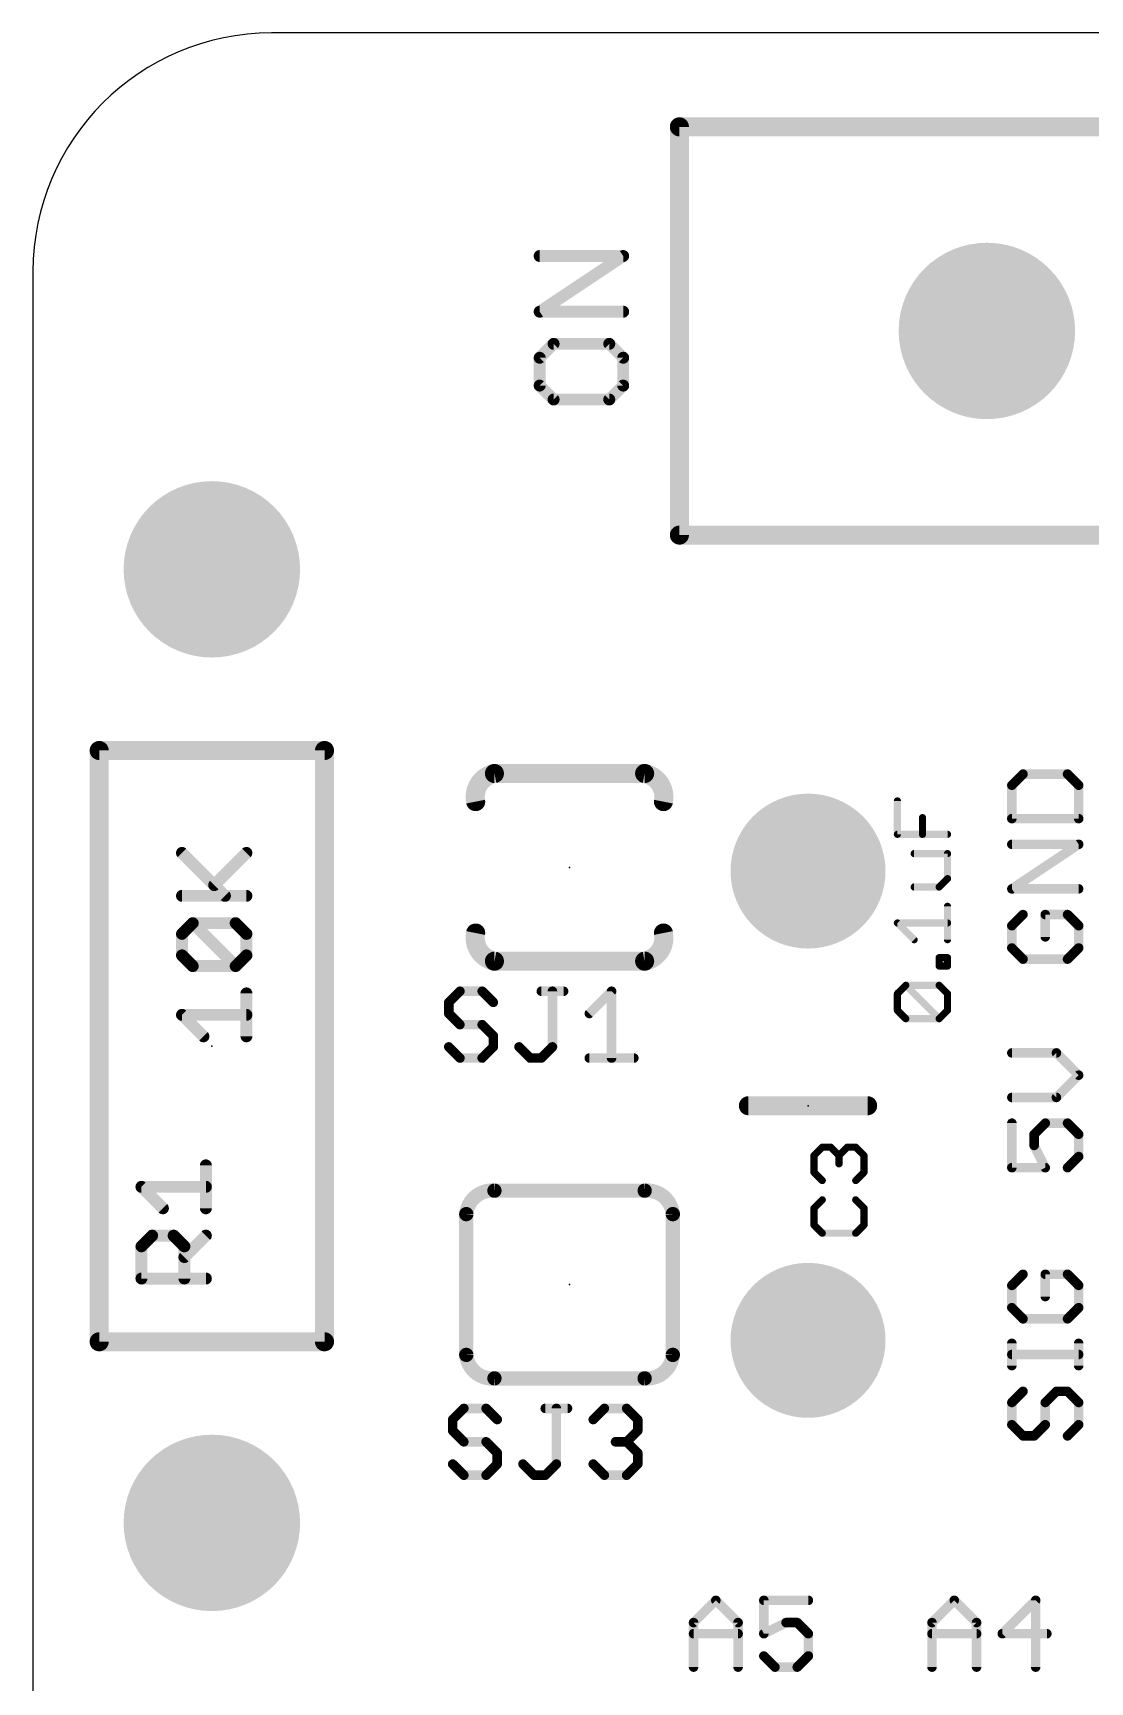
# Model space of a CAD drawing. Extents: x 0 to 3.5, y 0 to 1.5.
# Drawn here: x 0 to 0.443, y 0.808 to 1.5 of the extents above; entities that cross this region are included whole.
import ezdxf

# ---------------------------------------------------------------- set-up
doc = ezdxf.new("R2010")
doc.units = 0
for name, color, linetype in [('17', 82, 'CONTINUOUS'), ('20', 7, 'CONTINUOUS'), ('21', 253, 'CONTINUOUS'), ('23', 7, 'CONTINUOUS'), ('25', 253, 'CONTINUOUS'), ('27', 253, 'CONTINUOUS')]:
    doc.layers.add(name, color=color, linetype=linetype)

# ---------------------------------------------------------------- blocks, each defined once
blk = doc.blocks.new('ROUNDP')
at = {"const_width": 0.5}
blk.add_lwpolyline([(0, -0.25, 1), (0, 0.25, 1), (0, -0.25)], format="xyb", dxfattribs=at)

msp = doc.modelspace()

# ---------------------------------------------------------------- linework, layer by layer
at = {"layer": '20'}
for p, q in [((3.4, 1.5), (0.1, 1.5)), ((0, 1.4), (0, 0.1))]:
    msp.add_line(p, q, dxfattribs=at)
msp.add_arc((0.1, 1.4), 0.1, 90, 180, dxfattribs=at)
at = {"layer": '21'}
for points, const_width in [([(0.728937, 1.46063), (0.271063, 1.46063)], 0.008), ([(0.271063, 1.46063), (0.271063, 1.28937)], 0.008), ([(0.21247, 1.383081), (0.2475, 1.406435)], 0.005), ([(0.2475, 1.406435), (0.21247, 1.406435)], 0.005), ([(0.2475, 1.383081), (0.21247, 1.383081)], 0.005), ([(0.218308, 1.369603), (0.21247, 1.363765)], 0.005), ([(0.241662, 1.369603), (0.218308, 1.369603)], 0.005), ([(0.2475, 1.363765), (0.241662, 1.369603)], 0.005), ([(0.21247, 1.363765), (0.21247, 1.352088)], 0.005), ([(0.2475, 1.352088), (0.2475, 1.363765)], 0.005), ([(0.21247, 1.352088), (0.218308, 1.34625)], 0.005), ([(0.241662, 1.34625), (0.2475, 1.352088)], 0.005), ([(0.218308, 1.34625), (0.241662, 1.34625)], 0.005), ([(0.271063, 1.28937), (0.728937, 1.28937)], 0.008), ([(0.027756, 1.199016), (0.122244, 1.199016)], 0.008), ([(0.027756, 0.950984), (0.027756, 1.199016)], 0.008), ([(0.122244, 1.199016), (0.122244, 0.950984)], 0.008), ([(0.193504, 1.18937), (0.256496, 1.18937)], 0.008), ([(0.080492, 1.138035), (0.062477, 1.15605)], 0.005), ([(0.075989, 1.142539), (0.0895, 1.15605)], 0.005), ([(0.062477, 1.138035), (0.0895, 1.138035)], 0.005), ([(0.062477, 1.122081), (0.066981, 1.126585)], 0.005), ([(0.066981, 1.126585), (0.084996, 1.126585)], 0.005), ([(0.084996, 1.10857), (0.066981, 1.126585)], 0.005), ([(0.084996, 1.126585), (0.0895, 1.122081)], 0.005), ([(0.062477, 1.113073), (0.062477, 1.122081)], 0.005), ([(0.0895, 1.122081), (0.0895, 1.113073)], 0.005), ([(0.066981, 1.10857), (0.062477, 1.113073)], 0.005), ([(0.0895, 1.113073), (0.084996, 1.10857)], 0.005), ([(0.256496, 1.11063), (0.193504, 1.11063)], 0.008), ([(0.084996, 1.10857), (0.066981, 1.10857)], 0.005), ([(0.0895, 1.079104), (0.0895, 1.09712)], 0.005), ([(0.071485, 1.079104), (0.062477, 1.088112)], 0.005), ([(0.062477, 1.088112), (0.0895, 1.088112)], 0.005), ([(0.35, 1.05), (0.3, 1.05)], 0.008), ([(0.193504, 1.01437), (0.256496, 1.01437)], 0.006), ([(0.181693, 0.945472), (0.181693, 1.004528)], 0.006), ([(0.268307, 0.945472), (0.268307, 1.004528)], 0.006), ([(0.122244, 0.950984), (0.027756, 0.950984)], 0.008), ([(0.256496, 0.93563), (0.193504, 0.93563)], 0.006), ([(0.277, 0.833183), (0.286341, 0.842524)], 0.004), ([(0.286341, 0.842524), (0.295683, 0.833183)], 0.004), ([(0.325148, 0.842524), (0.306465, 0.842524)], 0.004), ([(0.306465, 0.842524), (0.306465, 0.828512)], 0.004), ([(0.377, 0.833183), (0.386341, 0.842524)], 0.004), ([(0.386341, 0.842524), (0.395683, 0.833183)], 0.004), ([(0.420477, 0.842524), (0.406465, 0.828512)], 0.004), ([(0.420477, 0.8145), (0.420477, 0.842524)], 0.004), ([(0.277, 0.8145), (0.277, 0.833183)], 0.004), ([(0.277, 0.828512), (0.295683, 0.828512)], 0.004), ([(0.295683, 0.833183), (0.295683, 0.8145)], 0.004), ([(0.306465, 0.828512), (0.315806, 0.833183)], 0.004), ([(0.315806, 0.833183), (0.320477, 0.833183)], 0.004), ([(0.320477, 0.833183), (0.325148, 0.828512)], 0.004), ([(0.325148, 0.828512), (0.325148, 0.819171)], 0.004), ([(0.377, 0.8145), (0.377, 0.833183)], 0.004), ([(0.377, 0.828512), (0.395683, 0.828512)], 0.004), ([(0.395683, 0.833183), (0.395683, 0.8145)], 0.004), ([(0.406465, 0.828512), (0.425148, 0.828512)], 0.004), ([(0.311136, 0.8145), (0.306465, 0.819171)], 0.004), ([(0.320477, 0.8145), (0.311136, 0.8145)], 0.004), ([(0.325148, 0.819171), (0.320477, 0.8145)], 0.004)]:
    msp.add_lwpolyline(points, dxfattribs=dict(at, const_width=const_width))
for points, const_width in [([(0.271063, 1.46263, 1), (0.271063, 1.45863)], 0.004), ([(0.273063, 1.46063, 1), (0.269063, 1.46063)], 0.004), ([(0.21247, 1.407685, 1), (0.21247, 1.405185)], 0.0025), ([(0.248193, 1.405395, 1), (0.246807, 1.407475)], 0.0025), ([(0.2475, 1.405185, 1), (0.2475, 1.407685)], 0.0025), ([(0.21247, 1.384331, 1), (0.21247, 1.381831)], 0.0025), ([(0.211777, 1.384122, 1), (0.213163, 1.382041)], 0.0025), ([(0.2475, 1.381831, 1), (0.2475, 1.384331)], 0.0025), ([(0.218308, 1.370853, 1), (0.218308, 1.368353)], 0.0025), ([(0.219192, 1.368719, 1), (0.217425, 1.370487)], 0.0025), ([(0.242546, 1.370487, 1), (0.240778, 1.368719)], 0.0025), ([(0.241662, 1.368353, 1), (0.241662, 1.370853)], 0.0025), ([(0.21372, 1.363765, 1), (0.21122, 1.363765)], 0.0025), ([(0.211586, 1.364649, 1), (0.213354, 1.362881)], 0.0025), ([(0.24875, 1.363765, 1), (0.24625, 1.363765)], 0.0025), ([(0.246616, 1.362881, 1), (0.248384, 1.364649)], 0.0025), ([(0.213354, 1.352972, 1), (0.211586, 1.351204)], 0.0025), ([(0.21122, 1.352088, 1), (0.21372, 1.352088)], 0.0025), ([(0.24625, 1.352088, 1), (0.24875, 1.352088)], 0.0025), ([(0.248384, 1.351204, 1), (0.246616, 1.352972)], 0.0025), ([(0.218308, 1.3475, 1), (0.218308, 1.345)], 0.0025), ([(0.217425, 1.345366, 1), (0.219192, 1.347134)], 0.0025), ([(0.240778, 1.347134, 1), (0.242546, 1.345366)], 0.0025), ([(0.241662, 1.345, 1), (0.241662, 1.3475)], 0.0025), ([(0.271063, 1.29137, 1), (0.271063, 1.28737)], 0.004), ([(0.269063, 1.28937, 1), (0.273063, 1.28937)], 0.004), ([(0.027756, 1.201016, 1), (0.027756, 1.197016)], 0.004), ([(0.029756, 1.199016, 1), (0.025756, 1.199016)], 0.004), ([(0.124244, 1.199016, 1), (0.120244, 1.199016)], 0.004), ([(0.122244, 1.197016, 1), (0.122244, 1.201016)], 0.004), ([(0.193504, 1.18937, 0.414214), (0.18563, 1.177559)], 0.008), ([(0.193504, 1.19137, 1), (0.193504, 1.18737)], 0.004), ([(0.193896, 1.187409, 1), (0.193112, 1.191331)], 0.004), ([(0.26437, 1.177559, 0.414214), (0.256496, 1.18937)], 0.008), ([(0.256888, 1.191331, 1), (0.256104, 1.187409)], 0.004), ([(0.256496, 1.18737, 1), (0.256496, 1.19137)], 0.004), ([(0.183669, 1.177167, 1), (0.187591, 1.177951)], 0.004), ([(0.262409, 1.177951, 1), (0.266331, 1.177167)], 0.004), ([(0.063361, 1.156934, 1), (0.061593, 1.155166)], 0.0025), ([(0.090384, 1.155166, 1), (0.088616, 1.156934)], 0.0025), ([(0.075105, 1.143423, 1), (0.076872, 1.141655)], 0.0025), ([(0.062477, 1.139285, 1), (0.062477, 1.136785)], 0.0025), ([(0.079608, 1.137151, 1), (0.081376, 1.138919)], 0.0025), ([(0.0895, 1.136785, 1), (0.0895, 1.139285)], 0.0025), ([(0.066981, 1.127835, 1), (0.066981, 1.125335)], 0.0025), ([(0.067865, 1.127469, 1), (0.066097, 1.125701)], 0.0025), ([(0.067865, 1.125701, 1), (0.066097, 1.127469)], 0.0025), ([(0.08588, 1.127469, 1), (0.084112, 1.125701)], 0.0025), ([(0.084996, 1.125335, 1), (0.084996, 1.127835)], 0.0025), ([(0.063727, 1.122081, 1), (0.061227, 1.122081)], 0.0025), ([(0.061593, 1.122965, 1), (0.063361, 1.121197)], 0.0025), ([(0.09075, 1.122081, 1), (0.08825, 1.122081)], 0.0025), ([(0.088616, 1.121197, 1), (0.090384, 1.122965)], 0.0025), ([(0.18563, 1.122441, 0.414214), (0.193504, 1.11063)], 0.008), ([(0.187591, 1.122049, 1), (0.183669, 1.122833)], 0.004), ([(0.256496, 1.11063, 0.414214), (0.26437, 1.122441)], 0.008), ([(0.266331, 1.122833, 1), (0.262409, 1.122049)], 0.004), ([(0.063361, 1.113957, 1), (0.061593, 1.11219)], 0.0025), ([(0.061227, 1.113073, 1), (0.063727, 1.113073)], 0.0025), ([(0.08825, 1.113073, 1), (0.09075, 1.113073)], 0.0025), ([(0.090384, 1.11219, 1), (0.088616, 1.113957)], 0.0025), ([(0.193504, 1.11263, 1), (0.193504, 1.10863)], 0.004), ([(0.193112, 1.108669, 1), (0.193896, 1.112591)], 0.004), ([(0.256104, 1.112591, 1), (0.256888, 1.108669)], 0.004), ([(0.256496, 1.10863, 1), (0.256496, 1.11263)], 0.004), ([(0.066981, 1.10982, 1), (0.066981, 1.10732)], 0.0025), ([(0.066097, 1.107686, 1), (0.067865, 1.109454)], 0.0025), ([(0.084112, 1.109454, 1), (0.08588, 1.107686)], 0.0025), ([(0.084112, 1.107686, 1), (0.08588, 1.109454)], 0.0025), ([(0.084996, 1.10732, 1), (0.084996, 1.10982)], 0.0025), ([(0.09075, 1.09712, 1), (0.08825, 1.09712)], 0.0025), ([(0.063361, 1.088996, 1), (0.061593, 1.087228)], 0.0025), ([(0.062477, 1.089362, 1), (0.062477, 1.086862)], 0.0025), ([(0.0895, 1.086862, 1), (0.0895, 1.089362)], 0.0025), ([(0.070601, 1.078221, 1), (0.072369, 1.079988)], 0.0025), ([(0.08825, 1.079104, 1), (0.09075, 1.079104)], 0.0025), ([(0.3, 1.052, 1), (0.3, 1.048)], 0.004), ([(0.35, 1.048, 1), (0.35, 1.052)], 0.004), ([(0.193504, 1.01437, 0.414214), (0.181693, 1.004528)], 0.006), ([(0.193504, 1.01587, 1), (0.193504, 1.01287)], 0.003), ([(0.193368, 1.012876, 1), (0.19364, 1.015864)], 0.003), ([(0.268307, 1.004528, 0.414214), (0.256496, 1.01437)], 0.006), ([(0.25636, 1.015864, 1), (0.256632, 1.012876)], 0.003), ([(0.256496, 1.01287, 1), (0.256496, 1.01587)], 0.003), ([(0.183193, 1.004528, 1), (0.180193, 1.004528)], 0.003), ([(0.180199, 1.004663, 1), (0.183187, 1.004392)], 0.003), ([(0.269807, 1.004528, 1), (0.266807, 1.004528)], 0.003), ([(0.266813, 1.004392, 1), (0.269801, 1.004663)], 0.003), ([(0.027756, 0.952984, 1), (0.027756, 0.948984)], 0.004), ([(0.122244, 0.948984, 1), (0.122244, 0.952984)], 0.004), ([(0.025756, 0.950984, 1), (0.029756, 0.950984)], 0.004), ([(0.120244, 0.950984, 1), (0.124244, 0.950984)], 0.004), ([(0.183187, 0.945607, 1), (0.180199, 0.945338)], 0.003), ([(0.181693, 0.945472, 0.4148), (0.193504, 0.93563)], 0.006), ([(0.256496, 0.93563, 0.414214), (0.268307, 0.945472)], 0.006), ([(0.269801, 0.945337, 1), (0.266813, 0.945608)], 0.003), ([(0.180193, 0.945472, 1), (0.183193, 0.945472)], 0.003), ([(0.266807, 0.945472, 1), (0.269807, 0.945472)], 0.003), ([(0.193504, 0.93713, 1), (0.193504, 0.93413)], 0.003), ([(0.193641, 0.934136, 1), (0.193367, 0.937124)], 0.003), ([(0.256632, 0.937124, 1), (0.25636, 0.934136)], 0.003), ([(0.256496, 0.93413, 1), (0.256496, 0.93713)], 0.003), ([(0.287048, 0.843231, 1), (0.285634, 0.841817)], 0.002), ([(0.287048, 0.841817, 1), (0.285634, 0.843231)], 0.002), ([(0.306465, 0.843524, 1), (0.306465, 0.841524)], 0.002), ([(0.307465, 0.842524, 1), (0.305465, 0.842524)], 0.002), ([(0.325148, 0.841524, 1), (0.325148, 0.843524)], 0.002), ([(0.387048, 0.843231, 1), (0.385634, 0.841817)], 0.002), ([(0.387048, 0.841817, 1), (0.385634, 0.843231)], 0.002), ([(0.421477, 0.842524, 1), (0.419477, 0.842524)], 0.002), ([(0.421184, 0.841817, 1), (0.41977, 0.843231)], 0.002), ([(0.278, 0.833183, 1), (0.276, 0.833183)], 0.002), ([(0.276293, 0.83389, 1), (0.277707, 0.832475)], 0.002), ([(0.277, 0.829512, 1), (0.277, 0.827512)], 0.002), ([(0.296683, 0.833183, 1), (0.294683, 0.833183)], 0.002), ([(0.294975, 0.832475, 1), (0.29639, 0.83389)], 0.002), ([(0.295683, 0.827512, 1), (0.295683, 0.829512)], 0.002), ([(0.306018, 0.829406, 1), (0.306912, 0.827618)], 0.002), ([(0.315806, 0.834183, 1), (0.315806, 0.832183)], 0.002), ([(0.316254, 0.832288, 1), (0.315359, 0.834077)], 0.002), ([(0.321184, 0.83389, 1), (0.31977, 0.832475)], 0.002), ([(0.320477, 0.832183, 1), (0.320477, 0.834183)], 0.002), ([(0.326148, 0.828512, 1), (0.324148, 0.828512)], 0.002), ([(0.324441, 0.827805, 1), (0.325855, 0.829219)], 0.002), ([(0.378, 0.833183, 1), (0.376, 0.833183)], 0.002), ([(0.376293, 0.83389, 1), (0.377707, 0.832475)], 0.002), ([(0.377, 0.829512, 1), (0.377, 0.827512)], 0.002), ([(0.396683, 0.833183, 1), (0.394683, 0.833183)], 0.002), ([(0.394975, 0.832475, 1), (0.39639, 0.83389)], 0.002), ([(0.395683, 0.827512, 1), (0.395683, 0.829512)], 0.002), ([(0.406465, 0.829512, 1), (0.406465, 0.827512)], 0.002), ([(0.405758, 0.829219, 1), (0.407172, 0.827805)], 0.002), ([(0.425148, 0.827512, 1), (0.425148, 0.829512)], 0.002), ([(0.305465, 0.828512, 1), (0.307465, 0.828512)], 0.002), ([(0.307172, 0.819878, 1), (0.305758, 0.818464)], 0.002), ([(0.311136, 0.8155, 1), (0.311136, 0.8135)], 0.002), ([(0.320477, 0.8135, 1), (0.320477, 0.8155)], 0.002), ([(0.324148, 0.819171, 1), (0.326148, 0.819171)], 0.002), ([(0.325855, 0.818464, 1), (0.324441, 0.819878)], 0.002), ([(0.276, 0.8145, 1), (0.278, 0.8145)], 0.002), ([(0.294683, 0.8145, 1), (0.296683, 0.8145)], 0.002), ([(0.310429, 0.813793, 1), (0.311843, 0.815207)], 0.002), ([(0.31977, 0.815207, 1), (0.321184, 0.813793)], 0.002), ([(0.376, 0.8145, 1), (0.378, 0.8145)], 0.002), ([(0.394683, 0.8145, 1), (0.396683, 0.8145)], 0.002), ([(0.419477, 0.8145, 1), (0.421477, 0.8145)], 0.002)]:
    msp.add_lwpolyline(points, format="xyb", dxfattribs=dict(at, const_width=const_width))
at = {"layer": '23'}
for p in [(0.225, 1.15), (0.075, 1.075), (0.325, 1.05), (0.225, 0.975)]:
    msp.add_point(p, dxfattribs=at)
at = {"layer": '25'}
for points, const_width in [([(0.415147, 1.189113), (0.410476, 1.184442)], 0.004), ([(0.433829, 1.189113), (0.415147, 1.189113)], 0.004), ([(0.4385, 1.184442), (0.433829, 1.189113)], 0.004), ([(0.410476, 1.184442), (0.410476, 1.17043)], 0.004), ([(0.4385, 1.17043), (0.4385, 1.184442)], 0.004), ([(0.410476, 1.17043), (0.4385, 1.17043)], 0.004), ([(0.410476, 1.140965), (0.4385, 1.159648)], 0.004), ([(0.4385, 1.159648), (0.410476, 1.159648)], 0.004), ([(0.4385, 1.140965), (0.410476, 1.140965)], 0.004), ([(0.415147, 1.130183), (0.410476, 1.125512)], 0.004), ([(0.433829, 1.130183), (0.424488, 1.130183)], 0.004), ([(0.424488, 1.130183), (0.424488, 1.120841)], 0.004), ([(0.4385, 1.125512), (0.433829, 1.130183)], 0.004), ([(0.410476, 1.125512), (0.410476, 1.116171)], 0.004), ([(0.4385, 1.116171), (0.4385, 1.125512)], 0.004), ([(0.410476, 1.116171), (0.415147, 1.1115)], 0.004), ([(0.433829, 1.1115), (0.4385, 1.116171)], 0.004), ([(0.415147, 1.1115), (0.433829, 1.1115)], 0.004), ([(0.179023, 1.098024), (0.174352, 1.093353)], 0.004), ([(0.188364, 1.098024), (0.179023, 1.098024)], 0.004), ([(0.193035, 1.093353), (0.188364, 1.098024)], 0.004), ([(0.213159, 1.098024), (0.2225, 1.098024)], 0.004), ([(0.21783, 1.074671), (0.21783, 1.098024)], 0.004), ([(0.233283, 1.088683), (0.242624, 1.098024)], 0.004), ([(0.242624, 1.098024), (0.242624, 1.07)], 0.004), ([(0.174352, 1.093353), (0.174352, 1.088683)], 0.004), ([(0.174352, 1.088683), (0.179023, 1.084012)], 0.004), ([(0.179023, 1.084012), (0.188364, 1.084012)], 0.004), ([(0.188364, 1.084012), (0.193035, 1.079341)], 0.004), ([(0.193035, 1.079341), (0.193035, 1.074671)], 0.004), ([(0.179023, 1.07), (0.174352, 1.074671)], 0.004), ([(0.193035, 1.074671), (0.188364, 1.07)], 0.004), ([(0.203818, 1.074671), (0.208488, 1.07)], 0.004), ([(0.213159, 1.07), (0.21783, 1.074671)], 0.004), ([(0.429159, 1.072148), (0.410476, 1.072148)], 0.004), ([(0.4385, 1.062806), (0.429159, 1.072148)], 0.004), ([(0.188364, 1.07), (0.179023, 1.07)], 0.004), ([(0.208488, 1.07), (0.213159, 1.07)], 0.004), ([(0.233283, 1.07), (0.251965, 1.07)], 0.004), ([(0.429159, 1.053465), (0.4385, 1.062806)], 0.004), ([(0.410476, 1.053465), (0.429159, 1.053465)], 0.004), ([(0.410476, 1.042683), (0.410476, 1.024)], 0.004), ([(0.419817, 1.038012), (0.424488, 1.042683)], 0.004), ([(0.424488, 1.042683), (0.433829, 1.042683)], 0.004), ([(0.433829, 1.042683), (0.4385, 1.038012)], 0.004), ([(0.419817, 1.033341), (0.419817, 1.038012)], 0.004), ([(0.4385, 1.038012), (0.4385, 1.028671)], 0.004), ([(0.327482, 1.029108), (0.330985, 1.032611)], 0.003), ([(0.330985, 1.032611), (0.334488, 1.032611)], 0.003), ([(0.334488, 1.032611), (0.337991, 1.029108)], 0.003), ([(0.337991, 1.029108), (0.341494, 1.032611)], 0.003), ([(0.341494, 1.032611), (0.344997, 1.032611)], 0.003), ([(0.344997, 1.032611), (0.3485, 1.029108)], 0.003), ([(0.424488, 1.024), (0.419817, 1.033341)], 0.004), ([(0.0725, 1.006965), (0.0725, 1.024981)], 0.005), ([(0.327482, 1.022102), (0.327482, 1.029108)], 0.003), ([(0.337991, 1.029108), (0.337991, 1.025605)], 0.003), ([(0.3485, 1.029108), (0.3485, 1.022102)], 0.003), ([(0.410476, 1.024), (0.424488, 1.024)], 0.004), ([(0.4385, 1.028671), (0.433829, 1.024)], 0.004), ([(0.054485, 1.006965), (0.045477, 1.015973)], 0.005), ([(0.045477, 1.015973), (0.0725, 1.015973)], 0.005), ([(0.330985, 1.018599), (0.327482, 1.022102)], 0.003), ([(0.3485, 1.022102), (0.344997, 1.018599)], 0.003), ([(0.330985, 1.010512), (0.327482, 1.007009)], 0.003), ([(0.3485, 1.007009), (0.344997, 1.010512)], 0.003), ([(0.327482, 1.007009), (0.327482, 1.000003)], 0.003), ([(0.3485, 1.000003), (0.3485, 1.007009)], 0.003), ([(0.045477, 0.991011), (0.049981, 0.995515)], 0.005), ([(0.049981, 0.995515), (0.058989, 0.995515)], 0.005), ([(0.058989, 0.995515), (0.063492, 0.991011)], 0.005), ([(0.063492, 0.986508), (0.0725, 0.995515)], 0.005), ([(0.327482, 1.000003), (0.330985, 0.9965)], 0.003), ([(0.330985, 0.9965), (0.344997, 0.9965)], 0.003), ([(0.344997, 0.9965), (0.3485, 1.000003)], 0.003), ([(0.045477, 0.9775), (0.045477, 0.991011)], 0.005), ([(0.063492, 0.991011), (0.063492, 0.9775)], 0.005), ([(0.0725, 0.9775), (0.045477, 0.9775)], 0.005), ([(0.415147, 0.979291), (0.410476, 0.974621)], 0.004), ([(0.410476, 0.974621), (0.410476, 0.965279)], 0.004), ([(0.433829, 0.979291), (0.424488, 0.979291)], 0.004), ([(0.424488, 0.979291), (0.424488, 0.96995)], 0.004), ([(0.4385, 0.974621), (0.433829, 0.979291)], 0.004), ([(0.4385, 0.965279), (0.4385, 0.974621)], 0.004), ([(0.410476, 0.965279), (0.415147, 0.960609)], 0.004), ([(0.415147, 0.960609), (0.433829, 0.960609)], 0.004), ([(0.433829, 0.960609), (0.4385, 0.965279)], 0.004), ([(0.410476, 0.940965), (0.410476, 0.950306)], 0.004), ([(0.4385, 0.940965), (0.4385, 0.950306)], 0.004), ([(0.4385, 0.945636), (0.410476, 0.945636)], 0.004), ([(0.415147, 0.930183), (0.410476, 0.925512)], 0.004), ([(0.410476, 0.925512), (0.410476, 0.916171)], 0.004), ([(0.424488, 0.925512), (0.429159, 0.930183)], 0.004), ([(0.424488, 0.916171), (0.424488, 0.925512)], 0.004), ([(0.429159, 0.930183), (0.433829, 0.930183)], 0.004), ([(0.433829, 0.930183), (0.4385, 0.925512)], 0.004), ([(0.4385, 0.925512), (0.4385, 0.916171)], 0.004), ([(0.180669, 0.923024), (0.175998, 0.918353)], 0.004), ([(0.175998, 0.918353), (0.175998, 0.913683)], 0.004), ([(0.19001, 0.923024), (0.180669, 0.923024)], 0.004), ([(0.194681, 0.918353), (0.19001, 0.923024)], 0.004), ([(0.214805, 0.923024), (0.224146, 0.923024)], 0.004), ([(0.219475, 0.899671), (0.219475, 0.923024)], 0.004), ([(0.234929, 0.918353), (0.239599, 0.923024)], 0.004), ([(0.239599, 0.923024), (0.24894, 0.923024)], 0.004), ([(0.24894, 0.923024), (0.253611, 0.918353)], 0.004), ([(0.253611, 0.918353), (0.253611, 0.913683)], 0.004), ([(0.175998, 0.913683), (0.180669, 0.909012)], 0.004), ([(0.253611, 0.913683), (0.24894, 0.909012)], 0.004), ([(0.410476, 0.916171), (0.415147, 0.9115)], 0.004), ([(0.415147, 0.9115), (0.419817, 0.9115)], 0.004), ([(0.419817, 0.9115), (0.424488, 0.916171)], 0.004), ([(0.4385, 0.916171), (0.433829, 0.9115)], 0.004), ([(0.180669, 0.909012), (0.19001, 0.909012)], 0.004), ([(0.19001, 0.909012), (0.194681, 0.904341)], 0.004), ([(0.194681, 0.904341), (0.194681, 0.899671)], 0.004), ([(0.24894, 0.909012), (0.24427, 0.909012)], 0.004), ([(0.24894, 0.909012), (0.253611, 0.904341)], 0.004), ([(0.253611, 0.904341), (0.253611, 0.899671)], 0.004), ([(0.180669, 0.895), (0.175998, 0.899671)], 0.004), ([(0.194681, 0.899671), (0.19001, 0.895)], 0.004), ([(0.205463, 0.899671), (0.210134, 0.895)], 0.004), ([(0.214805, 0.895), (0.219475, 0.899671)], 0.004), ([(0.239599, 0.895), (0.234929, 0.899671)], 0.004), ([(0.253611, 0.899671), (0.24894, 0.895)], 0.004), ([(0.19001, 0.895), (0.180669, 0.895)], 0.004), ([(0.210134, 0.895), (0.214805, 0.895)], 0.004), ([(0.24894, 0.895), (0.239599, 0.895)], 0.004)]:
    msp.add_lwpolyline(points, dxfattribs=dict(at, const_width=const_width))
for points, const_width in [([(0.415147, 1.190113, 1), (0.415147, 1.188113)], 0.002), ([(0.415854, 1.188406, 1), (0.41444, 1.18982)], 0.002), ([(0.434536, 1.18982, 1), (0.433122, 1.188406)], 0.002), ([(0.433829, 1.188113, 1), (0.433829, 1.190113)], 0.002), ([(0.411476, 1.184442, 1), (0.409476, 1.184442)], 0.002), ([(0.409769, 1.185149, 1), (0.411183, 1.183735)], 0.002), ([(0.4395, 1.184442, 1), (0.4375, 1.184442)], 0.002), ([(0.437793, 1.183735, 1), (0.439207, 1.185149)], 0.002), ([(0.410476, 1.17143, 1), (0.410476, 1.16943)], 0.002), ([(0.409476, 1.17043, 1), (0.411476, 1.17043)], 0.002), ([(0.4375, 1.17043, 1), (0.4395, 1.17043)], 0.002), ([(0.4385, 1.16943, 1), (0.4385, 1.17143)], 0.002), ([(0.410476, 1.160648, 1), (0.410476, 1.158648)], 0.002), ([(0.439055, 1.158816, 1), (0.437945, 1.16048)], 0.002), ([(0.4385, 1.158648, 1), (0.4385, 1.160648)], 0.002), ([(0.410476, 1.141965, 1), (0.410476, 1.139965)], 0.002), ([(0.409921, 1.141797, 1), (0.411031, 1.140133)], 0.002), ([(0.4385, 1.139965, 1), (0.4385, 1.141965)], 0.002), ([(0.415854, 1.129475, 1), (0.41444, 1.13089)], 0.002), ([(0.424488, 1.131183, 1), (0.424488, 1.129183)], 0.002), ([(0.425488, 1.130183, 1), (0.423488, 1.130183)], 0.002), ([(0.434536, 1.13089, 1), (0.433122, 1.129475)], 0.002), ([(0.433829, 1.129183, 1), (0.433829, 1.131183)], 0.002), ([(0.411476, 1.125512, 1), (0.409476, 1.125512)], 0.002), ([(0.409769, 1.126219, 1), (0.411183, 1.124805)], 0.002), ([(0.423488, 1.120841, 1), (0.425488, 1.120841)], 0.002), ([(0.4395, 1.125512, 1), (0.4375, 1.125512)], 0.002), ([(0.437793, 1.124805, 1), (0.439207, 1.126219)], 0.002), ([(0.411183, 1.116878, 1), (0.409769, 1.115464)], 0.002), ([(0.409476, 1.116171, 1), (0.411476, 1.116171)], 0.002), ([(0.4375, 1.116171, 1), (0.4395, 1.116171)], 0.002), ([(0.439207, 1.115464, 1), (0.437793, 1.116878)], 0.002), ([(0.415147, 1.1125, 1), (0.415147, 1.1105)], 0.002), ([(0.41444, 1.110793, 1), (0.415854, 1.112207)], 0.002), ([(0.433122, 1.112207, 1), (0.434536, 1.110793)], 0.002), ([(0.433829, 1.1105, 1), (0.433829, 1.1125)], 0.002), ([(0.179023, 1.099024, 1), (0.179023, 1.097024)], 0.002), ([(0.17973, 1.097317, 1), (0.178316, 1.098731)], 0.002), ([(0.189072, 1.098731, 1), (0.187657, 1.097317)], 0.002), ([(0.188364, 1.097024, 1), (0.188364, 1.099024)], 0.002), ([(0.213159, 1.099024, 1), (0.213159, 1.097024)], 0.002), ([(0.21883, 1.098024, 1), (0.21683, 1.098024)], 0.002), ([(0.2225, 1.097024, 1), (0.2225, 1.099024)], 0.002), ([(0.243624, 1.098024, 1), (0.241624, 1.098024)], 0.002), ([(0.243331, 1.097317, 1), (0.241917, 1.098731)], 0.002), ([(0.175352, 1.093353, 1), (0.173352, 1.093353)], 0.002), ([(0.173645, 1.09406, 1), (0.17506, 1.092646)], 0.002), ([(0.192328, 1.092646, 1), (0.193742, 1.09406)], 0.002), ([(0.17506, 1.08939, 1), (0.173645, 1.087975)], 0.002), ([(0.173352, 1.088683, 1), (0.175352, 1.088683)], 0.002), ([(0.232576, 1.08939, 1), (0.23399, 1.087975)], 0.002), ([(0.179023, 1.085012, 1), (0.179023, 1.083012)], 0.002), ([(0.178316, 1.083305, 1), (0.17973, 1.084719)], 0.002), ([(0.189072, 1.084719, 1), (0.187657, 1.083305)], 0.002), ([(0.188364, 1.083012, 1), (0.188364, 1.085012)], 0.002), ([(0.194035, 1.079341, 1), (0.192035, 1.079341)], 0.002), ([(0.192328, 1.078634, 1), (0.193742, 1.080048)], 0.002), ([(0.17506, 1.075378, 1), (0.173645, 1.073964)], 0.002), ([(0.192035, 1.074671, 1), (0.194035, 1.074671)], 0.002), ([(0.193742, 1.073964, 1), (0.192328, 1.075378)], 0.002), ([(0.204525, 1.075378, 1), (0.203111, 1.073964)], 0.002), ([(0.21683, 1.074671, 1), (0.21883, 1.074671)], 0.002), ([(0.218537, 1.073964, 1), (0.217122, 1.075378)], 0.002), ([(0.410476, 1.073148, 1), (0.410476, 1.071148)], 0.002), ([(0.429866, 1.072855, 1), (0.428452, 1.071441)], 0.002), ([(0.429159, 1.071148, 1), (0.429159, 1.073148)], 0.002), ([(0.179023, 1.071, 1), (0.179023, 1.069)], 0.002), ([(0.178316, 1.069293, 1), (0.17973, 1.070707)], 0.002), ([(0.187657, 1.070707, 1), (0.189072, 1.069293)], 0.002), ([(0.188364, 1.069, 1), (0.188364, 1.071)], 0.002), ([(0.208488, 1.071, 1), (0.208488, 1.069)], 0.002), ([(0.207781, 1.069293, 1), (0.209195, 1.070707)], 0.002), ([(0.212452, 1.070707, 1), (0.213866, 1.069293)], 0.002), ([(0.213159, 1.069, 1), (0.213159, 1.071)], 0.002), ([(0.233283, 1.071, 1), (0.233283, 1.069)], 0.002), ([(0.241624, 1.07, 1), (0.243624, 1.07)], 0.002), ([(0.251965, 1.069, 1), (0.251965, 1.071)], 0.002), ([(0.439207, 1.062099, 1), (0.437793, 1.063514)], 0.002), ([(0.437793, 1.062099, 1), (0.439207, 1.063514)], 0.002), ([(0.410476, 1.054465, 1), (0.410476, 1.052465)], 0.002), ([(0.428452, 1.054172, 1), (0.429866, 1.052758)], 0.002), ([(0.429159, 1.052465, 1), (0.429159, 1.054465)], 0.002), ([(0.411476, 1.042683, 1), (0.409476, 1.042683)], 0.002), ([(0.424488, 1.043683, 1), (0.424488, 1.041683)], 0.002), ([(0.425195, 1.041975, 1), (0.423781, 1.04339)], 0.002), ([(0.434536, 1.04339, 1), (0.433122, 1.041975)], 0.002), ([(0.433829, 1.041683, 1), (0.433829, 1.043683)], 0.002), ([(0.420817, 1.038012, 1), (0.418817, 1.038012)], 0.002), ([(0.41911, 1.038719, 1), (0.420525, 1.037305)], 0.002), ([(0.4395, 1.038012, 1), (0.4375, 1.038012)], 0.002), ([(0.437793, 1.037305, 1), (0.439207, 1.038719)], 0.002), ([(0.330985, 1.033361, 1), (0.330985, 1.031861)], 0.0015), ([(0.331515, 1.03208, 1), (0.330455, 1.033141)], 0.0015), ([(0.335018, 1.033141, 1), (0.333958, 1.03208)], 0.0015), ([(0.334488, 1.031861, 1), (0.334488, 1.033361)], 0.0015), ([(0.341494, 1.033361, 1), (0.341494, 1.031861)], 0.0015), ([(0.342024, 1.03208, 1), (0.340964, 1.033141)], 0.0015), ([(0.345527, 1.033141, 1), (0.344467, 1.03208)], 0.0015), ([(0.344997, 1.031861, 1), (0.344997, 1.033361)], 0.0015), ([(0.420712, 1.033789, 1), (0.418923, 1.032894)], 0.002), ([(0.418817, 1.033341, 1), (0.420817, 1.033341)], 0.002), ([(0.07375, 1.024981, 1), (0.07125, 1.024981)], 0.0025), ([(0.328232, 1.029108, 1), (0.326732, 1.029108)], 0.0015), ([(0.326952, 1.029638, 1), (0.328012, 1.028577)], 0.0015), ([(0.338741, 1.029108, 1), (0.337241, 1.029108)], 0.0015), ([(0.337461, 1.029638, 1), (0.338521, 1.028577)], 0.0015), ([(0.337241, 1.025605, 1), (0.338741, 1.025605)], 0.0015), ([(0.337461, 1.028577, 1), (0.338521, 1.029638)], 0.0015), ([(0.34925, 1.029108, 1), (0.34775, 1.029108)], 0.0015), ([(0.34797, 1.028577, 1), (0.34903, 1.029638)], 0.0015), ([(0.410476, 1.025, 1), (0.410476, 1.023)], 0.002), ([(0.409476, 1.024, 1), (0.411476, 1.024)], 0.002), ([(0.423594, 1.023553, 1), (0.425382, 1.024447)], 0.002), ([(0.424488, 1.023, 1), (0.424488, 1.025)], 0.002), ([(0.433122, 1.024707, 1), (0.434536, 1.023293)], 0.002), ([(0.4375, 1.028671, 1), (0.4395, 1.028671)], 0.002), ([(0.439207, 1.027964, 1), (0.437793, 1.029378)], 0.002), ([(0.046361, 1.016857, 1), (0.044593, 1.015089)], 0.0025), ([(0.045477, 1.017223, 1), (0.045477, 1.014723)], 0.0025), ([(0.0725, 1.014723, 1), (0.0725, 1.017223)], 0.0025), ([(0.328012, 1.022632, 1), (0.326952, 1.021571)], 0.0015), ([(0.326732, 1.022102, 1), (0.328232, 1.022102)], 0.0015), ([(0.330455, 1.018068, 1), (0.331515, 1.019129)], 0.0015), ([(0.344467, 1.019129, 1), (0.345527, 1.018068)], 0.0015), ([(0.34775, 1.022102, 1), (0.34925, 1.022102)], 0.0015), ([(0.34903, 1.021571, 1), (0.34797, 1.022632)], 0.0015), ([(0.331515, 1.009982, 1), (0.330455, 1.011042)], 0.0015), ([(0.345527, 1.011042, 1), (0.344467, 1.009982)], 0.0015), ([(0.053601, 1.006081, 1), (0.055369, 1.007849)], 0.0025), ([(0.07125, 1.006965, 1), (0.07375, 1.006965)], 0.0025), ([(0.328232, 1.007009, 1), (0.326732, 1.007009)], 0.0015), ([(0.326952, 1.007539, 1), (0.328012, 1.006479)], 0.0015), ([(0.34925, 1.007009, 1), (0.34775, 1.007009)], 0.0015), ([(0.34797, 1.006479, 1), (0.34903, 1.007539)], 0.0015), ([(0.049981, 0.996765, 1), (0.049981, 0.994265)], 0.0025), ([(0.050865, 0.994632, 1), (0.049097, 0.996399)], 0.0025), ([(0.059872, 0.996399, 1), (0.058105, 0.994632)], 0.0025), ([(0.058989, 0.994265, 1), (0.058989, 0.996765)], 0.0025), ([(0.073384, 0.994632, 1), (0.071616, 0.996399)], 0.0025), ([(0.328012, 1.000533, 1), (0.326952, 0.999473)], 0.0015), ([(0.326732, 1.000003, 1), (0.328232, 1.000003)], 0.0015), ([(0.330985, 0.99725, 1), (0.330985, 0.99575)], 0.0015), ([(0.330455, 0.99597, 1), (0.331515, 0.99703)], 0.0015), ([(0.344467, 0.99703, 1), (0.345527, 0.99597)], 0.0015), ([(0.344997, 0.99575, 1), (0.344997, 0.99725)], 0.0015), ([(0.34775, 1.000003, 1), (0.34925, 1.000003)], 0.0015), ([(0.34903, 0.999473, 1), (0.34797, 1.000533)], 0.0015), ([(0.046727, 0.991011, 1), (0.044227, 0.991011)], 0.0025), ([(0.044593, 0.991895, 1), (0.046361, 0.990128)], 0.0025), ([(0.064742, 0.991011, 1), (0.062242, 0.991011)], 0.0025), ([(0.062608, 0.990128, 1), (0.064376, 0.991895)], 0.0025), ([(0.062608, 0.987392, 1), (0.064376, 0.985624)], 0.0025), ([(0.045477, 0.97875, 1), (0.045477, 0.97625)], 0.0025), ([(0.044227, 0.9775, 1), (0.046727, 0.9775)], 0.0025), ([(0.062242, 0.9775, 1), (0.064742, 0.9775)], 0.0025), ([(0.0725, 0.97625, 1), (0.0725, 0.97875)], 0.0025), ([(0.411476, 0.974621, 1), (0.409476, 0.974621)], 0.002), ([(0.409769, 0.975328, 1), (0.411183, 0.973913)], 0.002), ([(0.415854, 0.978584, 1), (0.41444, 0.979998)], 0.002), ([(0.424488, 0.980291, 1), (0.424488, 0.978291)], 0.002), ([(0.425488, 0.979291, 1), (0.423488, 0.979291)], 0.002), ([(0.434536, 0.979998, 1), (0.433122, 0.978584)], 0.002), ([(0.433829, 0.978291, 1), (0.433829, 0.980291)], 0.002), ([(0.4395, 0.974621, 1), (0.4375, 0.974621)], 0.002), ([(0.437793, 0.973913, 1), (0.439207, 0.975328)], 0.002), ([(0.423488, 0.96995, 1), (0.425488, 0.96995)], 0.002), ([(0.411183, 0.965986, 1), (0.409769, 0.964572)], 0.002), ([(0.409476, 0.965279, 1), (0.411476, 0.965279)], 0.002), ([(0.415147, 0.961609, 1), (0.415147, 0.959609)], 0.002), ([(0.41444, 0.959902, 1), (0.415854, 0.961316)], 0.002), ([(0.433122, 0.961316, 1), (0.434536, 0.959902)], 0.002), ([(0.433829, 0.959609, 1), (0.433829, 0.961609)], 0.002), ([(0.4375, 0.965279, 1), (0.4395, 0.965279)], 0.002), ([(0.439207, 0.964572, 1), (0.437793, 0.965986)], 0.002), ([(0.411476, 0.950306, 1), (0.409476, 0.950306)], 0.002), ([(0.4395, 0.950306, 1), (0.4375, 0.950306)], 0.002), ([(0.410476, 0.946636, 1), (0.410476, 0.944636)], 0.002), ([(0.409476, 0.940965, 1), (0.411476, 0.940965)], 0.002), ([(0.4375, 0.940965, 1), (0.4395, 0.940965)], 0.002), ([(0.4385, 0.944636, 1), (0.4385, 0.946636)], 0.002), ([(0.411476, 0.925512, 1), (0.409476, 0.925512)], 0.002), ([(0.409769, 0.926219, 1), (0.411183, 0.924805)], 0.002), ([(0.415854, 0.929475, 1), (0.41444, 0.93089)], 0.002), ([(0.425488, 0.925512, 1), (0.423488, 0.925512)], 0.002), ([(0.423781, 0.926219, 1), (0.425195, 0.924805)], 0.002), ([(0.429159, 0.931183, 1), (0.429159, 0.929183)], 0.002), ([(0.429866, 0.929475, 1), (0.428452, 0.93089)], 0.002), ([(0.434536, 0.93089, 1), (0.433122, 0.929475)], 0.002), ([(0.433829, 0.929183, 1), (0.433829, 0.931183)], 0.002), ([(0.4395, 0.925512, 1), (0.4375, 0.925512)], 0.002), ([(0.437793, 0.924805, 1), (0.439207, 0.926219)], 0.002), ([(0.176998, 0.918353, 1), (0.174998, 0.918353)], 0.002), ([(0.175291, 0.91906, 1), (0.176705, 0.917646)], 0.002), ([(0.180669, 0.924024, 1), (0.180669, 0.922024)], 0.002), ([(0.181376, 0.922317, 1), (0.179962, 0.923731)], 0.002), ([(0.190717, 0.923731, 1), (0.189303, 0.922317)], 0.002), ([(0.19001, 0.922024, 1), (0.19001, 0.924024)], 0.002), ([(0.193974, 0.917646, 1), (0.195388, 0.91906)], 0.002), ([(0.214805, 0.924024, 1), (0.214805, 0.922024)], 0.002), ([(0.220475, 0.923024, 1), (0.218475, 0.923024)], 0.002), ([(0.224146, 0.922024, 1), (0.224146, 0.924024)], 0.002), ([(0.234221, 0.91906, 1), (0.235636, 0.917646)], 0.002), ([(0.239599, 0.924024, 1), (0.239599, 0.922024)], 0.002), ([(0.240306, 0.922317, 1), (0.238892, 0.923731)], 0.002), ([(0.249648, 0.923731, 1), (0.248233, 0.922317)], 0.002), ([(0.24894, 0.922024, 1), (0.24894, 0.924024)], 0.002), ([(0.254611, 0.918353, 1), (0.252611, 0.918353)], 0.002), ([(0.252904, 0.917646, 1), (0.254318, 0.91906)], 0.002), ([(0.176705, 0.91439, 1), (0.175291, 0.912975)], 0.002), ([(0.174998, 0.913683, 1), (0.176998, 0.913683)], 0.002), ([(0.252611, 0.913683, 1), (0.254611, 0.913683)], 0.002), ([(0.254318, 0.912975, 1), (0.252904, 0.91439)], 0.002), ([(0.411183, 0.916878, 1), (0.409769, 0.915464)], 0.002), ([(0.409476, 0.916171, 1), (0.411476, 0.916171)], 0.002), ([(0.415147, 0.9125, 1), (0.415147, 0.9105)], 0.002), ([(0.41444, 0.910793, 1), (0.415854, 0.912207)], 0.002), ([(0.41911, 0.912207, 1), (0.420525, 0.910793)], 0.002), ([(0.419817, 0.9105, 1), (0.419817, 0.9125)], 0.002), ([(0.423488, 0.916171, 1), (0.425488, 0.916171)], 0.002), ([(0.425195, 0.915464, 1), (0.423781, 0.916878)], 0.002), ([(0.433122, 0.912207, 1), (0.434536, 0.910793)], 0.002), ([(0.4375, 0.916171, 1), (0.4395, 0.916171)], 0.002), ([(0.439207, 0.915464, 1), (0.437793, 0.916878)], 0.002), ([(0.180669, 0.910012, 1), (0.180669, 0.908012)], 0.002), ([(0.179962, 0.908305, 1), (0.181376, 0.909719)], 0.002), ([(0.190717, 0.909719, 1), (0.189303, 0.908305)], 0.002), ([(0.19001, 0.908012, 1), (0.19001, 0.910012)], 0.002), ([(0.195681, 0.904341, 1), (0.193681, 0.904341)], 0.002), ([(0.24427, 0.910012, 1), (0.24427, 0.908012)], 0.002), ([(0.249648, 0.909719, 1), (0.248233, 0.908305)], 0.002), ([(0.248233, 0.909719, 1), (0.249648, 0.908305)], 0.002), ([(0.24894, 0.908012, 1), (0.24894, 0.910012)], 0.002), ([(0.254611, 0.904341, 1), (0.252611, 0.904341)], 0.002), ([(0.176705, 0.900378, 1), (0.175291, 0.898964)], 0.002), ([(0.193681, 0.899671, 1), (0.195681, 0.899671)], 0.002), ([(0.193974, 0.903634, 1), (0.195388, 0.905048)], 0.002), ([(0.195388, 0.898964, 1), (0.193974, 0.900378)], 0.002), ([(0.20617, 0.900378, 1), (0.204756, 0.898964)], 0.002), ([(0.218475, 0.899671, 1), (0.220475, 0.899671)], 0.002), ([(0.220182, 0.898964, 1), (0.218768, 0.900378)], 0.002), ([(0.235636, 0.900378, 1), (0.234221, 0.898964)], 0.002), ([(0.252611, 0.899671, 1), (0.254611, 0.899671)], 0.002), ([(0.252904, 0.903634, 1), (0.254318, 0.905048)], 0.002), ([(0.254318, 0.898964, 1), (0.252904, 0.900378)], 0.002), ([(0.180669, 0.896, 1), (0.180669, 0.894)], 0.002), ([(0.179962, 0.894293, 1), (0.181376, 0.895707)], 0.002), ([(0.189303, 0.895707, 1), (0.190717, 0.894293)], 0.002), ([(0.19001, 0.894, 1), (0.19001, 0.896)], 0.002), ([(0.210134, 0.896, 1), (0.210134, 0.894)], 0.002), ([(0.209427, 0.894293, 1), (0.210841, 0.895707)], 0.002), ([(0.214098, 0.895707, 1), (0.215512, 0.894293)], 0.002), ([(0.214805, 0.894, 1), (0.214805, 0.896)], 0.002), ([(0.239599, 0.896, 1), (0.239599, 0.894)], 0.002), ([(0.238892, 0.894293, 1), (0.240306, 0.895707)], 0.002), ([(0.248233, 0.895707, 1), (0.249648, 0.894293)], 0.002), ([(0.24894, 0.894, 1), (0.24894, 0.896)], 0.002)]:
    msp.add_lwpolyline(points, format="xyb", dxfattribs=dict(at, const_width=const_width))
at = {"layer": '27', "const_width": 0.003}
for points in [[(0.362482, 1.163846), (0.362482, 1.177858)], [(0.372991, 1.163846), (0.372991, 1.170852)], [(0.3835, 1.163846), (0.362482, 1.163846)], [(0.3835, 1.155759), (0.369488, 1.155759)], [(0.3835, 1.14525), (0.3835, 1.155759)], [(0.369488, 1.141747), (0.379997, 1.141747)], [(0.379997, 1.141747), (0.3835, 1.14525)], [(0.3835, 1.119648), (0.3835, 1.13366)], [(0.369488, 1.119648), (0.362482, 1.126654)], [(0.362482, 1.126654), (0.3835, 1.126654)], [(0.379997, 1.108599), (0.379997, 1.112102)], [(0.379997, 1.112102), (0.3835, 1.112102)], [(0.3835, 1.108599), (0.379997, 1.108599)], [(0.3835, 1.112102), (0.3835, 1.108599)], [(0.362482, 1.097009), (0.365985, 1.100512)], [(0.365985, 1.100512), (0.379997, 1.100512)], [(0.379997, 1.0865), (0.365985, 1.100512)], [(0.379997, 1.100512), (0.3835, 1.097009)], [(0.362482, 1.090003), (0.362482, 1.097009)], [(0.3835, 1.097009), (0.3835, 1.090003)], [(0.365985, 1.0865), (0.362482, 1.090003)], [(0.379997, 1.0865), (0.365985, 1.0865)], [(0.3835, 1.090003), (0.379997, 1.0865)]]:
    msp.add_lwpolyline(points, dxfattribs=at)
at = {"layer": '27', "const_width": 0.0015}
for points in [[(0.363232, 1.177858, 1), (0.361732, 1.177858)], [(0.373741, 1.170852, 1), (0.372241, 1.170852)], [(0.362482, 1.164596, 1), (0.362482, 1.163096)], [(0.361732, 1.163846, 1), (0.363232, 1.163846)], [(0.372241, 1.163846, 1), (0.373741, 1.163846)], [(0.3835, 1.163096, 1), (0.3835, 1.164596)], [(0.369488, 1.156509, 1), (0.369488, 1.155009)], [(0.38425, 1.155759, 1), (0.38275, 1.155759)], [(0.3835, 1.155009, 1), (0.3835, 1.156509)], [(0.369488, 1.142497, 1), (0.369488, 1.140997)], [(0.379467, 1.142277, 1), (0.380527, 1.141217)], [(0.379997, 1.140997, 1), (0.379997, 1.142497)], [(0.38275, 1.14525, 1), (0.38425, 1.14525)], [(0.38403, 1.14472, 1), (0.38297, 1.14578)], [(0.38425, 1.13366, 1), (0.38275, 1.13366)], [(0.363012, 1.127184, 1), (0.361952, 1.126124)], [(0.362482, 1.127404, 1), (0.362482, 1.125904)], [(0.3835, 1.125904, 1), (0.3835, 1.127404)], [(0.368958, 1.119118, 1), (0.370018, 1.120178)], [(0.38275, 1.119648, 1), (0.38425, 1.119648)], [(0.380747, 1.112102, 1), (0.379247, 1.112102)], [(0.379997, 1.112852, 1), (0.379997, 1.111352)], [(0.379997, 1.109349, 1), (0.379997, 1.107849)], [(0.379247, 1.108599, 1), (0.380747, 1.108599)], [(0.38425, 1.112102, 1), (0.38275, 1.112102)], [(0.38275, 1.108599, 1), (0.38425, 1.108599)], [(0.3835, 1.111352, 1), (0.3835, 1.112852)], [(0.3835, 1.107849, 1), (0.3835, 1.109349)], [(0.365985, 1.101262, 1), (0.365985, 1.099762)], [(0.366515, 1.101042, 1), (0.365455, 1.099982)], [(0.366515, 1.099982, 1), (0.365455, 1.101042)], [(0.380527, 1.101042, 1), (0.379467, 1.099982)], [(0.379997, 1.099762, 1), (0.379997, 1.101262)], [(0.363232, 1.097009, 1), (0.361732, 1.097009)], [(0.361952, 1.097539, 1), (0.363012, 1.096479)], [(0.38425, 1.097009, 1), (0.38275, 1.097009)], [(0.38297, 1.096479, 1), (0.38403, 1.097539)], [(0.363012, 1.090533, 1), (0.361952, 1.089473)], [(0.361732, 1.090003, 1), (0.363232, 1.090003)], [(0.365985, 1.08725, 1), (0.365985, 1.08575)], [(0.365455, 1.08597, 1), (0.366515, 1.08703)], [(0.379467, 1.08703, 1), (0.380527, 1.08597)], [(0.379467, 1.08597, 1), (0.380527, 1.08703)], [(0.379997, 1.08575, 1), (0.379997, 1.08725)], [(0.38275, 1.090003, 1), (0.38425, 1.090003)], [(0.38403, 1.089473, 1), (0.38297, 1.090533)]]:
    msp.add_lwpolyline(points, format="xyb", dxfattribs=at)

# ---------------------------------------------------------------- block references
at = {"layer": '17', "rotation": 270}
for p, xscale, yscale in [((0.4, 1.375), 0.074, 0.074), ((0.4, 1.375), 0.074, 0.074), ((0.075, 1.275), 0.074, 0.074), ((0.075, 1.275), 0.074, 0.074), ((0.325, 1.148425), 0.065, 0.065), ((0.325, 1.148425), 0.065, 0.065), ((0.325, 0.951575), 0.065, 0.065), ((0.325, 0.951575), 0.065, 0.065), ((0.075, 0.875), 0.074, 0.074), ((0.075, 0.875), 0.074, 0.074)]:
    msp.add_blockref('ROUNDP', p, dxfattribs=dict(at, xscale=xscale, yscale=yscale))

doc.saveas('drawing.dxf')
